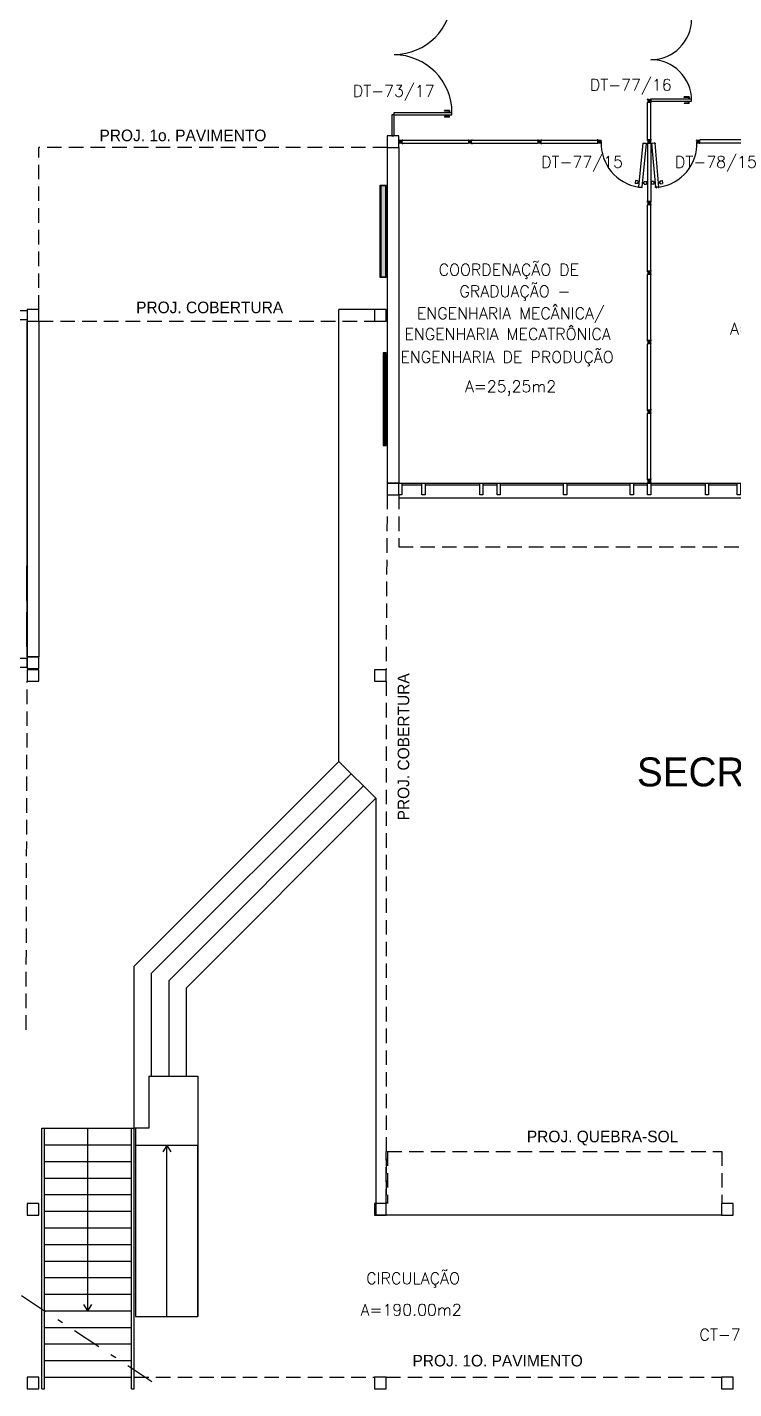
# Model space of a CAD drawing. Header units: centimetres. Extents: x -214 to 72, y 205 to 367.
# Drawn here: x -111.16 to -98.95, y 260.46 to 283.97 of the extents above; entities that cross this region are included whole.
import ezdxf

# ---------------------------------------------------------------- set-up
doc = ezdxf.new("R2010")
doc.units = ezdxf.units.CM
doc.header["$MEASUREMENT"] = 0
doc.linetypes.add('DASHDOT', pattern=[1, 0.5, -0.25, 0, -0.25])
doc.linetypes.add('HIDDEN', pattern=[0.375, 0.25, -0.125])
doc.layers.get('0').update_dxf_attribs({"linetype": 'CONTINUOUS'})
for name, color, linetype in [('ALV', 2, 'CONTINUOUS'), ('AR-ATT01-EFL', 1, 'CONTINUOUS'), ('AREA', 2, 'CONTINUOUS'), ('DIV', 2, 'CONTINUOUS'), ('ENDEREÇO NOVO', 2, 'CONTINUOUS'), ('ESQ', 1, 'CONTINUOUS'), ('ESTRUT', 3, 'CONTINUOUS'), ('PainelFELTRO', 2, 'CONTINUOUS'), ('PainelVIDRO', 2, 'CONTINUOUS'), ('PISO', 1, 'CONTINUOUS'), ('PORTA', 1, 'CONTINUOUS'), ('PROJ', 1, 'HIDDEN'), ('REBOCO', 2, 'CONTINUOUS'), ('TEXTO', 2, 'CONTINUOUS'), ('USO', 2, 'CONTINUOUS')]:
    doc.layers.add(name, color=color, linetype=linetype)
doc.styles.add('UNB-100', font='simplex.shx', dxfattribs={"height": 0.2})

# ---------------------------------------------------------------- blocks, each defined once
blk = doc.blocks.new('DIV12')
for p, q in [((-0.005, 0), (0.005, 0)), ((0, -0.005), (0, 0.005)), ((0.024, 0.018), (0.028, 0.018)), ((0.024, 0.018), (0.024, 0.016)), ((0.024, 0.016), (0.028, 0.016)), ((0.028, 0.03), (0.043, 0.03)), ((0.028, 0.018), (0.028, 0.03)), ((0.028, -0.017), (0.028, 0.016)), ((0.03, 0.028), (1.169, 0.028)), ((0.03, -0.029), (0.03, 0.028)), ((0.043, 0.03), (0.043, 0.028)), ((0.024, -0.017), (0.028, -0.017)), ((0.024, -0.017), (0.024, -0.019)), ((0.024, -0.019), (0.028, -0.019)), ((0.028, -0.031), (0.028, -0.019)), ((0.028, -0.031), (0.043, -0.031)), ((0.03, -0.029), (1.169, -0.029)), ((0.043, -0.029), (0.043, -0.031))]:
    blk.add_line(p, q)
blk = doc.blocks.new('ESQ9')
at = {"layer": 'ALV'}
blk.add_line((-0.2, 0), (0, 0), dxfattribs=at)
at = {"layer": 'ESQ'}
for p, q in [((0.055, 0), (8.745, 0)), ((0, -0.2), (0, -0.25)), ((0.055, -0.025), (0.4, -0.025)), ((0.455, -0.025), (1.4, -0.025)), ((1.455, -0.025), (1.7, -0.025)), ((1.755, -0.025), (2.85, -0.025)), ((2.905, -0.025), (4, -0.025)), ((4.055, -0.025), (4.3, -0.025)), ((4.355, -0.025), (5.3, -0.025)), ((5.355, -0.025), (5.85, -0.025)), ((5.905, -0.025), (7.05, -0.025)), ((7.105, -0.025), (7.35, -0.025)), ((7.405, -0.025), (8.35, -0.025)), ((8.405, -0.025), (8.745, -0.025)), ((8.8, -0.2), (8.8, -0.25)), ((0, -0.25), (8.8, -0.25))]:
    blk.add_line(p, q, dxfattribs=at)
for points in [[(0, 0), (0.055, 0), (0.055, -0.2), (0, -0.2)], [(0.4, 0), (0.455, 0), (0.455, -0.2), (0.4, -0.2)], [(1.4, 0), (1.455, 0), (1.455, -0.2), (1.4, -0.2)], [(1.7, 0), (1.755, 0), (1.755, -0.2), (1.7, -0.2)], [(2.85, 0), (2.905, 0), (2.905, -0.2), (2.85, -0.2)], [(4, 0), (4.055, 0), (4.055, -0.2), (4, -0.2)], [(4.3, 0), (4.355, 0), (4.355, -0.2), (4.3, -0.2)], [(5.3, 0), (5.355, 0), (5.355, -0.2), (5.3, -0.2)], [(5.85, 0), (5.905, 0), (5.905, -0.2), (5.85, -0.2)], [(7.05, 0), (7.105, 0), (7.105, -0.2), (7.05, -0.2)], [(7.35, 0), (7.405, 0), (7.405, -0.2), (7.35, -0.2)], [(8.35, 0), (8.405, 0), (8.405, -0.2), (8.35, -0.2)], [(8.745, 0), (8.8, 0), (8.8, -0.2), (8.745, -0.2)]]:
    blk.add_lwpolyline(points, close=True, dxfattribs=at)
blk = doc.blocks.new('MTDIV')
for p, q in [((-0.0285, 0.0185), (-0.0285, 0.0285)), ((-0.0185, 0.0285), (-0.0285, 0.0285)), ((-0.0265, 0.0185), (-0.0285, 0.0185)), ((-0.0265, 0.0235), (-0.0265, 0.0265)), ((-0.0265, 0.0265), (-0.0185, 0.0265)), ((-0.0265, 0.0235), (0.0265, 0.0235)), ((-0.0215, 0.0235), (-0.0265, 0.0235)), ((-0.0265, 0.0185), (-0.0265, 0.0215)), ((-0.0265, 0.0215), (-0.0235, 0.0215)), ((-0.0235, 0.0215), (-0.0235, -0.0215)), ((-0.0215, 0.0235), (-0.0215, 0.0215)), ((-0.0215, 0.0215), (0.0215, 0.0215)), ((-0.0215, 0.0195), (0.0195, 0.0195)), ((-0.0215, 0.0195), (-0.0215, -0.0195)), ((-0.0185, 0.0265), (-0.0185, 0.0285)), ((-0.0049, 0), (0.0049, 0)), ((0, -0.0049), (0, 0.0049)), ((0.0195, 0.0095), (0.0115, 0.0095)), ((0.0115, 0.0095), (0.0115, 0.0075)), ((0.0215, 0.0075), (0.0115, 0.0075)), ((0.0135, 0.0075), (0.0135, 0.0055)), ((0.0215, 0.0055), (0.0135, 0.0055)), ((0.0185, 0.0265), (0.0185, 0.0285)), ((0.0185, 0.0285), (0.0285, 0.0285)), ((0.0185, 0.0265), (0.0265, 0.0265)), ((0.0195, 0.0195), (0.0195, 0.0095)), ((0.0215, 0.0235), (0.0215, 0.0075)), ((0.0215, 0.0235), (0.0265, 0.0235)), ((0.0215, 0.0055), (0.0215, -0.0055)), ((0.0235, 0.0215), (0.0235, -0.0215)), ((0.0265, 0.0215), (0.0235, 0.0215)), ((0.0265, 0.0235), (0.0265, 0.0265)), ((0.0265, 0.0185), (0.0265, 0.0215)), ((0.0265, 0.0185), (0.0285, 0.0185)), ((0.0285, 0.0185), (0.0285, 0.0285)), ((-0.0285, -0.0185), (-0.0285, -0.0285)), ((-0.0285, -0.0185), (-0.0265, -0.0185)), ((-0.0185, -0.0285), (-0.0285, -0.0285)), ((-0.0265, -0.0185), (-0.0265, -0.0215)), ((-0.0265, -0.0215), (-0.0235, -0.0215)), ((0.0265, -0.0235), (-0.0265, -0.0235)), ((-0.0265, -0.0235), (-0.0265, -0.0265)), ((-0.0215, -0.0235), (-0.0265, -0.0235)), ((-0.0185, -0.0265), (-0.0265, -0.0265)), ((-0.0215, -0.0195), (0.0195, -0.0195)), ((-0.0215, -0.0215), (0.0215, -0.0215)), ((-0.0215, -0.0215), (-0.0215, -0.0235)), ((-0.0185, -0.0265), (-0.0185, -0.0285)), ((0.0215, -0.0075), (0.0115, -0.0075)), ((0.0115, -0.0075), (0.0115, -0.0095)), ((0.0195, -0.0095), (0.0115, -0.0095)), ((0.0215, -0.0055), (0.0135, -0.0055)), ((0.0135, -0.0055), (0.0135, -0.0075)), ((0.0185, -0.0265), (0.0185, -0.0285)), ((0.0265, -0.0265), (0.0185, -0.0265)), ((0.0185, -0.0285), (0.0285, -0.0285)), ((0.0195, -0.0095), (0.0195, -0.0195)), ((0.0215, -0.0075), (0.0215, -0.0235)), ((0.0215, -0.0235), (0.0265, -0.0235)), ((0.0265, -0.0215), (0.0235, -0.0215)), ((0.0265, -0.0185), (0.0265, -0.0215)), ((0.0285, -0.0185), (0.0265, -0.0185)), ((0.0265, -0.0235), (0.0265, -0.0265)), ((0.0285, -0.0185), (0.0285, -0.0285))]:
    blk.add_line(p, q)
blk = doc.blocks.new('PLXD')
at = {"color": 1}
for p, q in [((-0.194, 0.727), (-0.233, 0.723)), ((-0.229, 0.673), (-0.233, 0.723)), ((-0.192, 0.712), (-0.194, 0.727)), ((-0.164, 0.714), (-0.192, 0.712)), ((-0.107, 0.719), (-0.079, 0.722)), ((-0.08, 0.737), (-0.041, 0.74)), ((-0.079, 0.722), (-0.08, 0.737)), ((-0.036, 0.691), (-0.041, 0.74)), ((-0.189, 0.677), (-0.229, 0.673)), ((-0.162, 0.694), (-0.19, 0.692)), ((-0.189, 0.677), (-0.19, 0.692)), ((-0.106, 0.7), (-0.077, 0.702)), ((-0.076, 0.687), (-0.077, 0.702)), ((-0.076, 0.687), (-0.036, 0.691))]:
    blk.add_line(p, q, dxfattribs=at)
at = {"color": 2}
for p, q in [((-0.172, 0.786), (-0.161, 0.787)), ((-0.172, 0.786), (-0.171, 0.772)), ((-0.169, 0.772), (-0.171, 0.772)), ((-0.17, 0.784), (-0.114, 0.789)), ((-0.17, 0.784), (-0.103, 0.028)), ((-0.159, 0.792), (-0.161, 0.792)), ((-0.161, 0.792), (-0.161, 0.787)), ((-0.159, 0.792), (-0.159, 0.787)), ((-0.159, 0.787), (-0.126, 0.79)), ((-0.124, 0.795), (-0.126, 0.795)), ((-0.126, 0.795), (-0.126, 0.79)), ((-0.124, 0.795), (-0.124, 0.79)), ((-0.124, 0.79), (-0.112, 0.791)), ((-0.114, 0.789), (-0.046, 0.033)), ((-0.112, 0.791), (-0.11, 0.777)), ((-0.11, 0.777), (-0.112, 0.777)), ((-0.105, 0.026), (-0.106, 0.04)), ((-0.104, 0.04), (-0.106, 0.04)), ((-0.105, 0.026), (-0.093, 0.027)), ((-0.103, 0.028), (-0.046, 0.033)), ((-0.092, 0.022), (-0.093, 0.027)), ((-0.09, 0.022), (-0.092, 0.022)), ((-0.091, 0.027), (-0.058, 0.03)), ((-0.09, 0.022), (-0.091, 0.027)), ((-0.057, 0.025), (-0.058, 0.03)), ((-0.055, 0.025), (-0.057, 0.025)), ((-0.056, 0.03), (-0.044, 0.031)), ((-0.055, 0.025), (-0.056, 0.03)), ((-0.045, 0.045), (-0.047, 0.045)), ((-0.044, 0.031), (-0.045, 0.045)), ((-0.008, 0), (0.006, 0)), ((0, 0.007), (0, -0.006))]:
    blk.add_line(p, q, dxfattribs=at)
at = {"color": 1}
blk.add_arc((-0.064, 0.029), 0.764, 98.125, 182.1419, dxfattribs=at)
blk = doc.blocks.new('PLXE')
at = {"color": 1}
for p, q in [((0.043, 0.69), (0.048, 0.74)), ((0.087, 0.736), (0.048, 0.74)), ((0.086, 0.721), (0.087, 0.736)), ((0.114, 0.718), (0.086, 0.721)), ((0.171, 0.713), (0.199, 0.71)), ((0.199, 0.71), (0.2, 0.725)), ((0.2, 0.725), (0.24, 0.721)), ((0.235, 0.671), (0.24, 0.721)), ((0.082, 0.686), (0.043, 0.69)), ((0.082, 0.686), (0.084, 0.701)), ((0.112, 0.698), (0.084, 0.701)), ((0.169, 0.693), (0.197, 0.69)), ((0.195, 0.675), (0.197, 0.69)), ((0.195, 0.675), (0.235, 0.671))]:
    blk.add_line(p, q, dxfattribs=at)
at = {"color": 2}
for p, q in [((0.121, 0.788), (0.047, 0.032)), ((0.178, 0.782), (0.103, 0.027)), ((0.119, 0.79), (0.118, 0.776)), ((0.118, 0.776), (0.12, 0.776)), ((0.131, 0.789), (0.119, 0.79)), ((0.178, 0.782), (0.121, 0.788)), ((0.131, 0.794), (0.133, 0.794)), ((0.131, 0.794), (0.131, 0.789)), ((0.133, 0.794), (0.133, 0.789)), ((0.166, 0.786), (0.133, 0.789)), ((0.166, 0.791), (0.168, 0.79)), ((0.166, 0.791), (0.166, 0.786)), ((0.168, 0.79), (0.168, 0.785)), ((0.18, 0.784), (0.168, 0.785)), ((0.176, 0.77), (0.178, 0.77)), ((0.18, 0.784), (0.178, 0.77)), ((-0.008, 0), (0.008, 0)), ((0, 0.006), (0, -0.007)), ((0.044, 0.031), (0.046, 0.045)), ((0.056, 0.029), (0.044, 0.031)), ((0.046, 0.045), (0.048, 0.045)), ((0.103, 0.027), (0.047, 0.032)), ((0.056, 0.024), (0.056, 0.029)), ((0.056, 0.024), (0.058, 0.024)), ((0.091, 0.026), (0.058, 0.029)), ((0.058, 0.024), (0.058, 0.029)), ((0.091, 0.021), (0.091, 0.026)), ((0.091, 0.021), (0.093, 0.021)), ((0.105, 0.025), (0.093, 0.026)), ((0.093, 0.021), (0.093, 0.026)), ((0.104, 0.039), (0.106, 0.039)), ((0.105, 0.025), (0.106, 0.039))]:
    blk.add_line(p, q, dxfattribs=at)
at = {"color": 1}
blk.add_arc((0.065, 0.028), 0.764, 357.9063, 81.358, dxfattribs=at)
blk = doc.blocks.new('PDFT')
at = {"color": 1}
for p, q in [((0.318, 0.979), (0.318, 0.889)), ((0.318, 0.979), (0.358, 0.979)), ((0.328, 0.969), (0.328, 0.889)), ((0.328, 0.969), (0.358, 0.969)), ((0.433, 0.979), (0.393, 0.979)), ((0.423, 0.969), (0.393, 0.969)), ((0.423, 0.969), (0.423, 0.889)), ((0.433, 0.979), (0.433, 0.889)), ((2.362, 0.979), (2.362, 0.889)), ((2.362, 0.979), (2.402, 0.979)), ((2.372, 0.969), (2.372, 0.889)), ((2.372, 0.969), (2.402, 0.969)), ((2.477, 0.979), (2.437, 0.979)), ((2.467, 0.969), (2.437, 0.969)), ((2.467, 0.969), (2.467, 0.889)), ((2.477, 0.979), (2.477, 0.889)), ((0.328, 0.889), (0.318, 0.889)), ((0.423, 0.889), (0.433, 0.889)), ((2.372, 0.889), (2.362, 0.889)), ((2.467, 0.889), (2.477, 0.889))]:
    blk.add_line(p, q, dxfattribs=at)
at = {"color": 2}
for p, q in [((0.358, 0.018), (0.358, 1.019)), ((0.358, 1.019), (0.393, 1.019)), ((0.393, 1.019), (0.393, 0.018)), ((2.402, 1.019), (2.402, 0.018)), ((2.437, 1.019), (2.402, 1.019)), ((2.437, 0.018), (2.437, 1.019)), ((0.358, 0.018), (0, 0.017)), ((0, 0.017), (0, -0.017)), ((0.393, 0.018), (0.358, 0.018)), ((0.358, 0.018), (0.358, -0.017)), ((2.402, 0.018), (2.437, 0.018)), ((2.437, 0.017), (2.437, -0.017)), ((2.437, 0.017), (2.805, 0.017)), ((2.805, 0.017), (2.805, -0.017)), ((0, -0.017), (0.358, -0.017)), ((2.437, -0.017), (2.805, -0.017))]:
    blk.add_line(p, q, dxfattribs=at)
at = {"color": 1}
for centre, start, end in [((0.393, 0.018), 0.0837, 90), ((2.402, 0.018), 90, 179.9163)]:
    blk.add_arc(centre, 1.002, start, end, dxfattribs=at)
blk = doc.blocks.new('PainelFELTRO')
at = {"layer": 'PainelFELTRO'}
blk.add_hatch(color=2, dxfattribs=at).paths.add_polyline_path([(0.01, 0.06), (0.01, 0.03), (1.59, 0.03), (1.59, 0.06)])
for p, q in [((1.6, 0.07), (0, 0.07)), ((0, 0.07), (0, 0.02)), ((0, 0.02), (1.6, 0.02)), ((1.6, 0.02), (1.6, 0.07))]:
    blk.add_line(p, q, dxfattribs=at)
at = {"layer": 'PainelFELTRO', "color": 1}
for p, q in [((0, 0), (1.6, 0)), ((0.05, 0.02), (0.05, 0)), ((1.55, 0), (1.55, 0.02))]:
    blk.add_line(p, q, dxfattribs=at)
at = {"layer": 'PainelFELTRO', "color": 2}
for p, q in [((1.59, 0.06), (0.01, 0.06)), ((0.01, 0.06), (0.01, 0.03)), ((0.01, 0.03), (1.59, 0.03)), ((1.59, 0.03), (1.59, 0.06))]:
    blk.add_line(p, q, dxfattribs=at)
blk = doc.blocks.new('PainelVIDRO')
at = {"layer": 'PainelVIDRO'}
blk.add_hatch(color=256, dxfattribs=at).paths.add_polyline_path([(0.01, 0.11), (0.01, 0.03), (1.59, 0.03), (1.59, 0.11)])
for p, q in [((0, 0.12), (0, 0.02)), ((1.6, 0.12), (0, 0.12)), ((0, 0.02), (1.6, 0.02)), ((1.6, 0.02), (1.6, 0.12))]:
    blk.add_line(p, q, dxfattribs=at)
at = {"layer": 'PainelVIDRO', "color": 1}
for p, q in [((0, 0), (1.6, 0)), ((0.05, 0.02), (0.05, 0)), ((1.55, 0), (1.55, 0.02))]:
    blk.add_line(p, q, dxfattribs=at)
at = {"layer": 'PainelVIDRO', "color": 2}
for p, q in [((0.01, 0.11), (0.01, 0.03)), ((0.01, 0.11), (1.59, 0.11)), ((0.01, 0.03), (1.59, 0.03)), ((1.59, 0.03), (1.59, 0.11))]:
    blk.add_line(p, q, dxfattribs=at)

msp = doc.modelspace()

# ---------------------------------------------------------------- linework, layer by layer
for p, q in [((-100.4, 281.998), (-100.411, 281.998)), ((-100.406, 281.992), (-100.406, 282.003))]:
    msp.add_line(p, q)
at = {"layer": 'ALV'}
for p, q in [((-104.935, 281.898), (-104.935, 276.098)), ((-104.735, 281.898), (-104.735, 276.098)), ((-111.155, 279.073), (-111.155, 278.898)), ((-111.155, 278.898), (-110.955, 278.898)), ((-111.155, 278.898), (-111.155, 273.098)), ((-110.955, 278.898), (-110.955, 273.098)), ((-104.935, 276.098), (-104.735, 276.098)), ((-111.155, 273.098), (-111.155, 272.923)), ((-111.155, 273.098), (-110.955, 273.098))]:
    msp.add_line(p, q, dxfattribs=at)
at = {"layer": 'AR-ATT01-EFL'}
for p, q in [((-110.105, 261.928), (-110.105, 264.958)), ((-109.055, 264.958), (-109.305, 264.958)), ((-110.105, 261.804), (-110.105, 264.671)), ((-108.745, 264.658), (-108.814, 264.549)), ((-108.745, 264.658), (-108.676, 264.549)), ((-110.105, 261.804), (-110.175, 261.913)), ((-110.105, 261.804), (-110.036, 261.913))]:
    msp.add_line(p, q, dxfattribs=at)
for points in [[(-109.055, 265.858), (-109.055, 264.958)], [(-108.745, 261.708), (-108.745, 264.658)], [(-108.204, 264.658), (-108.204, 261.708)]]:
    msp.add_lwpolyline(points, dxfattribs=at)
at = {"layer": 'DIV'}
for p, q in [((-100.434, 282.028), (-100.434, 282.673)), ((-99.675, 282.73), (-100.377, 282.73)), ((-100.377, 282.73), (-100.377, 282.695)), ((-100.377, 282.695), (-99.675, 282.695)), ((-100.377, 282.028), (-100.377, 282.673)), ((-99.715, 282.77), (-99.805, 282.77)), ((-99.805, 282.76), (-99.805, 282.77)), ((-99.725, 282.76), (-99.805, 282.76)), ((-99.725, 282.76), (-99.725, 282.73)), ((-99.725, 282.665), (-99.725, 282.695)), ((-99.715, 282.77), (-99.715, 282.73)), ((-99.715, 282.655), (-99.715, 282.695)), ((-99.675, 282.695), (-99.675, 282.73)), ((-99.725, 282.665), (-99.805, 282.665)), ((-99.805, 282.665), (-99.805, 282.655)), ((-99.715, 282.655), (-99.805, 282.655)), ((-102.312, 281.998), (-102.301, 281.998)), ((-102.306, 281.992), (-102.306, 282.003)), ((-102.283, 282.016), (-102.283, 282.014)), ((-102.283, 282.016), (-102.278, 282.016)), ((-102.283, 282.014), (-102.278, 282.014)), ((-102.283, 281.981), (-102.283, 281.979)), ((-102.283, 281.981), (-102.278, 281.981)), ((-102.283, 281.979), (-102.278, 281.979)), ((-102.278, 282.016), (-102.278, 282.028)), ((-102.278, 282.028), (-102.264, 282.028)), ((-102.278, 281.981), (-102.278, 282.014)), ((-102.278, 281.967), (-102.278, 281.979)), ((-102.278, 281.967), (-102.264, 281.967)), ((-102.276, 281.969), (-102.276, 282.026)), ((-102.276, 282.026), (-101.294, 282.026)), ((-102.276, 281.969), (-101.294, 281.969)), ((-102.264, 282.028), (-102.264, 282.026)), ((-102.264, 281.969), (-102.264, 281.967)), ((-101.307, 282.028), (-101.307, 282.026)), ((-101.292, 282.028), (-101.307, 282.028)), ((-101.307, 281.969), (-101.307, 281.967)), ((-101.292, 281.967), (-101.307, 281.967)), ((-101.294, 281.969), (-101.294, 282.026)), ((-101.292, 282.016), (-101.292, 282.028)), ((-101.287, 282.016), (-101.292, 282.016)), ((-101.292, 281.981), (-101.292, 282.014)), ((-101.287, 282.014), (-101.292, 282.014)), ((-101.287, 281.981), (-101.292, 281.981)), ((-101.287, 281.979), (-101.292, 281.979)), ((-101.292, 281.967), (-101.292, 281.979)), ((-101.287, 282.016), (-101.287, 282.014)), ((-101.287, 281.981), (-101.287, 281.979)), ((-101.269, 281.998), (-101.259, 281.998)), ((-101.264, 281.992), (-101.264, 282.003)), ((-100.436, 282.04), (-100.434, 282.04)), ((-100.436, 282.026), (-100.436, 282.04)), ((-100.424, 282.026), (-100.436, 282.026)), ((-100.436, 281.969), (-100.436, 281.955)), ((-100.424, 281.969), (-100.436, 281.969)), ((-100.377, 282.028), (-100.434, 282.028)), ((-100.434, 281.967), (-100.434, 280.962)), ((-100.377, 281.967), (-100.434, 281.967)), ((-100.424, 282.021), (-100.424, 282.026)), ((-100.424, 282.021), (-100.422, 282.021)), ((-100.424, 281.974), (-100.424, 281.969)), ((-100.424, 281.974), (-100.422, 281.974)), ((-100.422, 282.021), (-100.422, 282.026)), ((-100.389, 282.026), (-100.422, 282.026)), ((-100.422, 281.974), (-100.422, 281.969)), ((-100.389, 281.969), (-100.422, 281.969)), ((-100.404, 281.998), (-100.414, 281.998)), ((-100.4, 281.998), (-100.411, 281.998)), ((-100.409, 281.992), (-100.409, 282.003)), ((-100.406, 282.003), (-100.406, 281.992)), ((-100.389, 282.021), (-100.389, 282.026)), ((-100.389, 282.021), (-100.387, 282.021)), ((-100.389, 281.974), (-100.389, 281.969)), ((-100.389, 281.974), (-100.387, 281.974)), ((-100.387, 282.021), (-100.387, 282.026)), ((-100.375, 282.026), (-100.387, 282.026)), ((-100.387, 281.974), (-100.387, 281.969)), ((-100.375, 281.969), (-100.387, 281.969)), ((-100.377, 282.04), (-100.375, 282.04)), ((-100.377, 281.967), (-100.377, 280.962)), ((-100.375, 282.026), (-100.375, 282.04)), ((-100.375, 281.969), (-100.375, 281.955)), ((-100.436, 281.955), (-100.434, 281.955)), ((-100.377, 281.955), (-100.375, 281.955)), ((-100.436, 280.974), (-100.434, 280.974)), ((-100.436, 280.96), (-100.436, 280.974)), ((-100.424, 280.96), (-100.436, 280.96)), ((-100.377, 280.962), (-100.434, 280.962)), ((-100.424, 280.955), (-100.424, 280.96)), ((-100.424, 280.955), (-100.422, 280.955)), ((-100.422, 280.955), (-100.422, 280.96)), ((-100.389, 280.96), (-100.422, 280.96)), ((-100.4, 280.932), (-100.411, 280.932)), ((-100.406, 280.937), (-100.406, 280.926)), ((-100.389, 280.955), (-100.389, 280.96)), ((-100.389, 280.955), (-100.387, 280.955)), ((-100.387, 280.955), (-100.387, 280.96)), ((-100.375, 280.96), (-100.387, 280.96)), ((-100.377, 280.974), (-100.375, 280.974)), ((-100.375, 280.96), (-100.375, 280.974))]:
    msp.add_line(p, q, dxfattribs=at)
for centre, start, end in [((-100.377, 284.116), 270, 0), ((-100.377, 282.712), 0, 90)]:
    msp.add_arc(centre, 0.702, start, end, dxfattribs=at)
at = {"layer": 'ESTRUT'}
for points in [[(-104.735, 282.098), (-104.935, 282.098), (-104.935, 281.898), (-104.735, 281.898)], [(-110.955, 279.098), (-111.155, 279.098), (-111.155, 278.898), (-110.955, 278.898)], [(-104.955, 279.098), (-105.155, 279.098), (-105.155, 278.898), (-104.955, 278.898)], [(-104.735, 276.098), (-104.935, 276.098), (-104.935, 275.898), (-104.735, 275.898)], [(-110.955, 273.098), (-111.155, 273.098), (-111.155, 272.898), (-110.955, 272.898)], [(-110.955, 272.878), (-111.155, 272.878), (-111.155, 272.678), (-110.955, 272.678)], [(-104.955, 272.878), (-105.155, 272.878), (-105.155, 272.678), (-104.955, 272.678)], [(-110.955, 263.658), (-111.155, 263.658), (-111.155, 263.458), (-110.955, 263.458)], [(-104.955, 263.658), (-105.155, 263.658), (-105.155, 263.458), (-104.955, 263.458)], [(-98.955, 263.658), (-99.155, 263.658), (-99.155, 263.458), (-98.955, 263.458)], [(-110.955, 260.658), (-111.155, 260.658), (-111.155, 260.458), (-110.955, 260.458)], [(-104.955, 260.658), (-105.155, 260.658), (-105.155, 260.458), (-104.955, 260.458)], [(-98.955, 260.658), (-99.155, 260.658), (-99.155, 260.458), (-98.955, 260.458)]]:
    msp.add_lwpolyline(points, close=True, dxfattribs=at)
at = {"layer": 'PISO'}
for p, q in [((-105.77, 271.294), (-105.77, 279.098)), ((-105.155, 279.098), (-105.77, 279.098)), ((-109.305, 267.758), (-105.77, 271.294)), ((-105.77, 271.294), (-105.133, 270.657)), ((-109.005, 267.634), (-105.558, 271.081)), ((-108.705, 267.51), (-105.345, 270.869)), ((-108.405, 267.385), (-105.133, 270.657)), ((-105.133, 270.657), (-105.133, 263.458)), ((-109.305, 264.958), (-109.305, 267.758)), ((-109.005, 265.858), (-109.005, 267.634)), ((-108.705, 265.858), (-108.705, 267.51)), ((-108.405, 265.858), (-108.405, 267.385)), ((-109.055, 265.858), (-108.204, 265.858)), ((-110.905, 260.458), (-110.905, 264.958)), ((-110.905, 264.958), (-109.305, 264.958)), ((-110.855, 260.458), (-110.855, 264.958)), ((-109.355, 260.458), (-109.355, 264.958)), ((-109.305, 260.458), (-109.305, 264.958)), ((-110.855, 264.671), (-109.355, 264.671)), ((-110.855, 264.385), (-109.355, 264.385)), ((-110.855, 264.098), (-109.355, 264.098)), ((-110.855, 263.811), (-109.355, 263.811)), ((-110.855, 263.525), (-109.355, 263.525)), ((-99.155, 263.458), (-105.133, 263.458)), ((-110.855, 263.238), (-109.355, 263.238)), ((-110.855, 262.951), (-109.355, 262.951)), ((-110.855, 262.664), (-109.355, 262.664)), ((-110.855, 262.378), (-109.355, 262.378)), ((-110.855, 262.091), (-109.355, 262.091)), ((-110.855, 261.804), (-109.355, 261.804)), ((-110.855, 261.518), (-109.355, 261.518)), ((-110.855, 261.231), (-109.355, 261.231)), ((-110.855, 260.944), (-109.355, 260.944)), ((-110.855, 260.658), (-109.355, 260.658)), ((-110.905, 260.458), (-110.855, 260.458)), ((-109.355, 260.458), (-109.305, 260.458))]:
    msp.add_line(p, q, dxfattribs=at)
at = {"layer": 'PISO', "linetype": 'DASHDOT'}
msp.add_line((-111.255, 262.068), (-108.98, 260.571), dxfattribs=at)
at = {"layer": 'PISO'}
for points in [[(-108.204, 265.858), (-108.204, 264.658), (-109.285, 264.658)], [(-109.285, 264.958), (-109.285, 261.708), (-108.204, 261.708), (-108.204, 264.658)]]:
    msp.add_lwpolyline(points, dxfattribs=at)
at = {"layer": 'PROJ'}
for p, q in [((-104.935, 281.898), (-110.955, 281.898)), ((-110.955, 279.098), (-110.955, 281.898)), ((-110.955, 278.898), (-105.155, 278.898)), ((-104.935, 275.898), (-104.955, 272.878)), ((-104.735, 275.898), (-104.735, 274.998)), ((-104.735, 274.998), (-95.935, 274.998)), ((-111.175, 266.658), (-111.155, 272.678)), ((-104.955, 272.678), (-104.955, 263.658)), ((-104.955, 263.658), (-104.955, 264.558)), ((-104.93, 264.558), (-99.151, 264.558)), ((-104.93, 264.558), (-104.93, 263.658)), ((-99.151, 264.558), (-99.151, 263.658)), ((-109.305, 260.658), (-105.155, 260.658)), ((-104.955, 260.658), (-99.155, 260.658))]:
    msp.add_line(p, q, dxfattribs=at)
at = {"layer": 'REBOCO'}
for p, q in [((-111.155, 279.073), (-111.68, 279.073)), ((-111.155, 278.923), (-111.68, 278.923)), ((-111.155, 273.098), (-111.155, 278.898)), ((-110.955, 278.898), (-110.955, 273.098))]:
    msp.add_line(p, q, dxfattribs=at)
for points in [[(-111.165, 274.073), (-111.155, 274.073), (-111.155, 274.673), (-111.165, 274.673)], [(-111.165, 273.273), (-111.155, 273.273), (-111.155, 273.873), (-111.165, 273.873)], [(-112.515, 273.073), (-112.515, 272.923), (-111.155, 272.923), (-111.155, 273.073)]]:
    msp.add_lwpolyline(points, close=True, dxfattribs=at)

# ---------------------------------------------------------------- block references
at = {"layer": 'ALV', "color": 6, "rotation": 90}
msp.add_blockref('PainelFELTRO', (-104.935, 276.748), dxfattribs=at)
at = {"layer": 'DIV'}
for name, p in [('MTDIV', (-100.406, 282.701)), ('MTDIV', (-104.706, 281.998)), ('DIV12', (-104.706, 281.998)), ('MTDIV', (-103.506, 281.998)), ('DIV12', (-103.506, 281.998)), ('MTDIV', (-102.306, 281.998)), ('MTDIV', (-101.264, 281.998)), ('MTDIV', (-100.406, 281.998)), ('MTDIV', (-99.563, 281.998)), ('MTDIV', (-100.406, 280.932)), ('MTDIV', (-100.406, 279.732)), ('MTDIV', (-100.406, 278.532)), ('MTDIV', (-100.406, 277.332)), ('MTDIV', (-100.406, 276.132))]:
    msp.add_blockref(name, p, dxfattribs=at)
for p, rotation in [((-98.363, 281.998), 179.9999999999894), ((-100.406, 279.732), 90), ((-100.406, 278.532), 90), ((-100.406, 277.332), 90), ((-100.406, 276.132), 90)]:
    msp.add_blockref('DIV12', p, dxfattribs=dict(at, rotation=rotation))
at = {"layer": 'ESQ'}
msp.add_blockref('ESQ9', (-104.735, 276.098), dxfattribs=at)
at = {"layer": 'PainelVIDRO', "color": 2, "xscale": -1, "rotation": 90}
msp.add_blockref('PainelVIDRO', (-104.935, 281.249), dxfattribs=at)
at = {"layer": 'PORTA'}
for name, p, rotation in [('PDFT', (-104.835, 284.898), 270), ('PLXE', (-100.409, 281.998), 180), ('PLXD', (-100.409, 281.998), 180)]:
    msp.add_blockref(name, p, dxfattribs=dict(at, rotation=rotation))

# ---------------------------------------------------------------- texts
at = {"layer": 'AREA', "style": 'UNB-100'}
for s, p in [('A=26,49m2', (-99.01, 278.668)), ('A=25,25m2', (-103.591, 277.671))]:
    msp.add_text(s, height=0.2, dxfattribs=at).set_placement(p)
at = {"layer": 'ENDEREÇO NOVO', "style": 'UNB-100'}
for s, p in [('DT-73/17', (-105.528, 282.774)), ('DT-77/16', (-101.433, 282.879)), ('DT-77/15', (-102.275, 281.548)), ('DT-78/15', (-99.961, 281.548)), ('CT-73/20', (-99.538, 261.292))]:
    msp.add_text(s, height=0.2, dxfattribs=at).set_placement(p)
at = {"layer": 'PROJ'}
for s, p in [('PROJ. 1o. PAVIMENTO', (-109.906, 282.006)), ('PROJ. COBERTURA', (-109.273, 279.035)), ('PROJ. QUEBRA-SOL', (-102.521, 264.715)), ('PROJ. 1O. PAVIMENTO', (-104.497, 260.843))]:
    msp.add_text(s, height=0.2, dxfattribs=at).set_placement(p)
msp.add_text('PROJ. COBERTURA', height=0.2, rotation=90, dxfattribs=at).set_placement((-104.554, 270.274))
at = {"layer": 'TEXTO', "style": 'UNB-100'}
for s, p in [('COORDENAÇÃO DE', (-104.045, 279.685)), ('GRADUAÇÃO -', (-103.686, 279.314)), ('ENGENHARIA MECÂNICA/', (-104.421, 278.933)), ('ENGENHARIA MECATRÔNICA', (-104.636, 278.574)), ('ENGENHARIA DE PRODUÇÃO', (-104.706, 278.177)), ('CIRCULAÇÃO', (-105.297, 262.265)), ('A=190.00m2', (-105.395, 261.721))]:
    msp.add_text(s, height=0.2, dxfattribs=at).set_placement(p)
at = {"layer": 'USO'}
msp.add_text('SECRETARIA ENGENHARIA CIVIL E AMBIENTAL - ENC', height=0.5, dxfattribs=at).set_placement((-100.619, 270.862))

doc.saveas('drawing.dxf')
